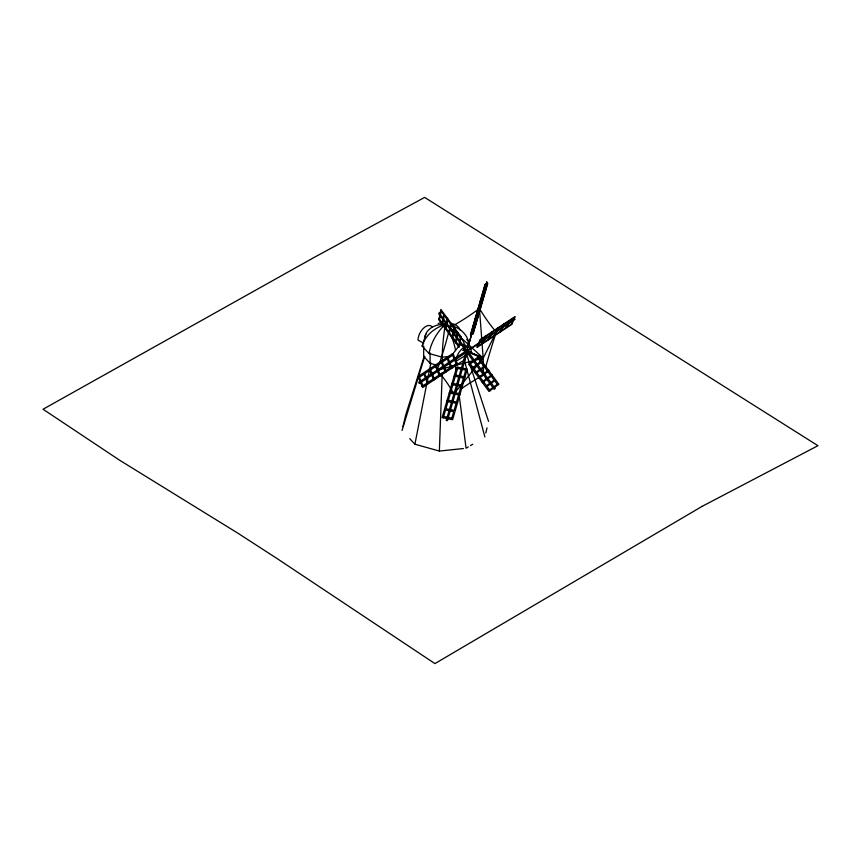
<?xml version="1.0" encoding="UTF-8"?>
<svg xmlns="http://www.w3.org/2000/svg" width="861" height="861" viewBox="0 0 861 861"><rect width="100%" height="100%" fill="white"/><g stroke="black" fill="none" stroke-linecap="round" stroke-linejoin="round"><path stroke-width="1.29" d="M463.767 349.34L468.072 351.116L468.147 352.181L463.067 350.341L463.745 349.329L463.821 350.395L463.067 350.341M463.422 448.538L439.358 451.046L442.242 372.716M439.358 451.046L414.905 444.222L430.866 362.836M439.713 315.234L438.787 319.872L459.085 347.327L460.011 342.678M439.939 314.071L440.864 309.422L461.162 336.877L460.237 341.516M439.54 319.409L440.229 315.933M440.455 314.771L441.155 311.284M442.834 319.453L442.145 322.94L439.024 318.71M443.06 318.29L443.759 314.814L440.628 310.584M443.35 320.152L442.662 323.639L445.524 327.514M443.587 318.99L444.276 315.513L447.139 319.388M445.298 328.676L446.213 324.027M446.45 322.864L447.365 318.226M445.815 329.376L446.73 324.726M446.967 323.564L447.881 318.925M448.678 333.25L449.603 328.601M479.136 378.097L483.516 374.879L483.182 358.111L449.829 327.438L450.755 322.8M449.194 333.95L450.12 329.3M450.346 328.149L451.272 323.499M452.057 337.824L452.983 333.175M453.209 332.012L454.134 327.374M452.574 338.524L453.499 333.874M453.725 332.723L454.651 328.073M455.447 342.398L456.362 337.749M456.599 336.597L457.514 331.948M455.964 343.098L456.879 338.459M457.116 337.297L458.03 332.647M458.601 346.671L459.526 342.032M459.752 340.87L460.678 336.22M402.98 426.529L405.735 414.873L424.107 356.508M449.356 356.411L442.123 357.164L429.036 353.516L422.17 346.122L425.861 334.176M466.953 347.607L468.449 341.3L466.727 339.449M455.695 365.312L465.091 359.65L466.016 355.765M485.798 433.051L487.025 427.874M443.275 417.811L445.524 410.03L449.033 410.74M447.968 401.613L445.901 408.749L449.41 409.449M448.333 400.322L450.411 393.186M450.777 391.895L452.843 384.759M453.22 383.468L455.286 376.343M455.663 375.052L457.912 367.27M470.698 334.821L472.947 327.04M473.324 325.749L475.39 318.613M475.767 317.322L477.833 310.186M478.199 308.905L480.277 301.77M480.642 300.478L482.709 293.343L483.634 292.988M485.335 284.27L483.086 292.051L484 291.696M472.84 333.982L475.089 326.201M475.466 324.909L477.532 317.774M477.909 316.493L479.975 309.357M480.341 308.066L482.408 300.93M482.784 299.639L484.851 292.503L483.936 292.869M487.477 283.441L485.227 291.212L484.312 291.578M451.455 419.468L453.704 411.687L450.195 410.977M456.147 403.26L454.081 410.396L450.572 409.685M456.524 401.969L458.59 394.833M458.967 393.552L461.033 386.417M461.399 385.125L463.466 377.99M463.842 376.698L466.092 368.917M402.055 430.414L424.764 356.271M452.983 353.774L459.44 345.25L463.627 344.378L466.145 345.842M478.35 343.98L476.929 347.435L511.864 324.339L513.296 320.884M478.705 343.119L480.137 339.664L515.072 316.568L513.651 320.023M477.758 346.886L479.179 343.431M479.534 342.57L480.965 339.116M482.311 343.883L483.731 340.429M484.086 339.568L485.507 336.113M483.204 343.291L484.625 339.837M484.98 338.976L486.4 335.521M488.133 340.03L489.554 336.576M489.909 335.715L491.33 332.26M489.026 339.438L490.447 335.984M490.802 335.123L492.223 331.668M493.956 336.177L495.376 332.723M495.732 331.862L497.163 328.407M494.849 335.596L496.27 332.142A311.574 118.42 -70.1 0 0 485.453 367.765M496.625 331.27L498.045 327.826M499.778 332.335L501.199 328.88M501.554 328.019L502.985 324.565M500.671 331.743L502.092 328.289M502.447 327.428L503.868 323.973M507.021 325.027L505.956 327.621L501.027 330.882M507.377 324.166L508.453 321.573L503.513 324.834M507.915 324.436L506.849 327.029L512.22 323.478M508.27 323.575L509.335 320.981L514.717 317.429M511.337 324.07L512.403 321.476M512.758 320.615L513.823 318.021M424.71 336.597L426.938 331.926A31.211 22.946 39.9 0 1 445.309 324.511A31.211 3.444 -85.5 0 1 446.407 322.38M496.27 332.142L483.182 358.111L453.908 393.897L449.238 392.95M467.394 352.117L468.072 351.116M467.598 351.977L482.913 358.294L483.301 357.724L467.975 351.417L483.344 358.327L483.301 357.724M466.339 351.654L467.437 350.847L495.269 388.494L494.182 389.301L467.092 352.666M473.109 360.802L468.728 364.02L489.026 391.475L493.396 388.246M474.196 359.995L478.576 356.777L498.863 384.221L494.494 387.439M469.213 364.666L473.582 361.448M474.68 360.641L479.05 357.423M471.85 368.25L476.23 365.021M477.317 364.214L481.697 360.996M472.377 368.949L476.746 365.721M477.844 364.924L482.214 361.695M475.24 372.824L479.609 369.595M480.707 368.799L485.077 365.57M475.756 373.523L480.126 370.295M481.224 369.498L485.593 366.269M478.619 377.398L482.989 374.169M484.086 373.373L488.456 370.144M484.603 374.072L488.983 370.843M481.999 381.972L486.379 378.754M487.466 377.947L491.846 374.718M482.515 382.671L486.895 379.453M487.983 378.646L492.363 375.418M489.758 383.328L486.476 385.739L483.613 381.864M490.856 382.521L494.128 380.099L491.265 376.225M490.275 384.028L486.992 386.438L490.124 390.668M491.373 383.22L494.655 380.799L497.776 385.028M489.597 389.968L492.879 387.547M493.977 386.74L497.26 384.329M418.532 377.775L423.903 374.223L425.42 377.882M429.725 370.37L424.796 373.631L426.313 377.29M430.618 369.778L435.548 366.517M436.441 365.936L441.37 362.675M442.263 362.083L447.193 358.822M448.086 358.23L453.467 354.678M479.781 340.525L485.152 336.974M486.045 336.382L490.974 333.121M491.868 332.529L496.797 329.279M497.69 328.687L502.63 325.426M477.285 346.574L482.666 343.012M483.559 342.43L488.488 339.169M489.382 338.577L494.311 335.316M495.204 334.725L500.133 331.463M422.073 386.309L427.454 382.758L425.937 379.098M433.277 378.905L428.347 382.166L426.819 378.506M434.17 378.313L439.099 375.052M439.993 374.47L444.922 371.209M445.815 370.617L450.744 367.356M451.638 366.764L457.019 363.213M468.298 446.924L466.092 448.258L459.333 396.566M470.515 445.6L472.721 444.265M486.261 283.915L485.034 284.399L470.386 334.94L471.613 334.455M486.562 283.796L487.789 283.312L473.141 333.864L471.925 334.337M484.969 285.561L485.884 285.206M486.185 285.088L487.111 284.722M480.341 300.597L481.568 300.123M481.869 299.994L483.096 299.52M479.964 301.888L481.191 301.404M481.493 301.285L482.72 300.812M477.898 309.024L479.125 308.539M480.653 307.947L479.426 308.421A311.574 214.055 -81.8 0 1 449.829 327.438M477.521 310.315L478.748 309.831M479.05 309.712L480.277 309.228M475.455 317.44L476.682 316.966M476.983 316.848L478.21 316.364M475.089 318.731L476.305 318.258M476.617 318.139L477.833 317.655M473.023 325.867L474.239 325.393M474.551 325.275L475.767 324.791M472.646 327.158L473.873 326.685M474.174 326.556L475.401 326.082M470.741 333.745L471.957 333.261M472.269 333.142L473.485 332.669M435.042 365.301L437.076 370.176L483.182 358.111L479.426 308.421A311.574 156.11 -82.2 0 0 494.784 330.376M461.421 367.981L456.75 367.034L442.102 417.574L446.773 418.521M462.594 368.217L467.265 369.154L452.628 419.705L447.946 418.758M456.395 368.228L461.076 369.175M462.239 369.412L466.92 370.348M454.49 374.815L459.171 375.762M460.334 375.988L465.015 376.935M454.113 376.106L458.795 377.043M459.957 377.279L464.639 378.227M452.047 383.242L456.728 384.178M457.891 384.415L462.572 385.362M451.681 384.523L456.352 385.47M457.525 385.706L462.196 386.654M449.614 391.658L454.285 392.605M455.458 392.842L460.129 393.789M455.082 394.134L459.752 395.07M447.171 400.085L451.842 401.032M453.015 401.269L457.686 402.205M446.794 401.377L451.476 402.324M452.638 402.55L457.32 403.497M443.641 416.52L447.15 417.23M448.323 417.467L451.831 418.177M423.677 345.961L423.677 356.389L430.102 363.299L436.215 364.999M423.687 343.227L418.026 340.106A10.989 6.21 -61.1 0 1 423.666 328.041A10.989 6.21 -61.1 0 1 432.211 327.072M409.761 438.701L414.905 444.222M477.478 357.573L480.599 361.803M481.116 362.503L483.99 366.377M484.506 367.077L487.369 370.951M487.886 371.651L490.748 375.525M447.655 320.088L450.518 323.962M451.035 324.662L453.908 328.536M454.425 329.236L457.288 333.11M457.804 333.81L460.926 338.039M446.041 328.213L448.904 332.088M449.42 332.787L452.294 336.662M452.811 337.361L455.673 341.236M456.19 341.935L459.311 346.165M469.826 363.213L472.947 367.443M473.464 368.142L476.327 372.017M476.843 372.716L479.717 376.591M480.234 377.29L483.096 381.165M454.985 358.337L452.961 353.462L418.015 376.558L420.05 381.434M455.491 359.554L457.525 364.429L422.579 387.525L420.555 382.65M452.133 354.011L454.156 358.886M454.662 360.102L456.696 364.978M447.58 357.014L449.614 361.889M450.12 363.105L452.143 367.991M446.687 357.606L448.721 362.481M449.227 363.697L451.25 368.573M441.758 360.867L443.781 365.742M444.298 366.958L446.321 371.834M440.864 361.459L442.898 366.334M443.404 367.55L445.428 372.426M435.935 364.709L437.958 369.595M438.475 370.811L440.498 375.687M437.582 371.403L439.605 376.279M430.113 368.562L432.136 373.437M432.642 374.653L434.676 379.54M429.219 369.154L431.253 374.029M431.759 375.245L433.783 380.121M419.415 377.183L420.943 380.842M421.449 382.058L422.966 385.717M464.746 345.013L463.681 342.172A31.211 22.946 39.9 0 0 460.474 337.071M466.673 354.517L488.553 421.395M464.456 360.673L484.883 436.936M455.523 350.578L454.952 347.424A31.211 12.054 72.8 0 0 451.142 335.586M455.351 366.086L455.878 370.058M465.091 355.787L465.091 359.65M442.339 356.282L442.339 361.491M430.102 352.87L430.102 363.299M461.378 388.677A311.574 138.675 -56.1 0 1 483.516 374.879M441.704 375.676A311.574 196.62 -51.3 0 1 453.908 393.897M448.656 332.228A311.574 234.31 -64.1 0 1 437.076 370.176M438.141 323.639A31.211 12.054 72.8 0 1 445.309 324.511A31.211 12.054 72.8 0 1 446.633 326.577M422.17 346.122A31.211 25.077 -17.4 0 1 445.309 324.511A31.211 3.444 -85.5 0 0 442.123 357.164M429.036 353.516A31.211 17.629 -61.1 0 1 445.309 324.511M451.153 325.533A31.211 25.077 -17.4 0 1 468.449 341.3M450.96 323.65A31.211 17.629 -61.1 0 1 460.474 330.484M439.164 313.017L438.938 314.179L466.77 351.826L467.006 350.664L439.164 313.017M466.307 351.127L446.213 420.459L447.386 420.695L467.469 351.363L466.307 351.127M486.82 281.977L466.737 351.31L486.82 281.977M467.06 350.814L466.705 351.675L514.986 319.14L467.06 350.814M466.63 350.642L418.715 382.316L419.221 383.532L467.136 351.858L466.63 350.642M471.311 352.009L456.115 361.168A10.989 6.21 -61.1 0 1 463.713 347.618A10.989 6.21 -61.1 0 1 471.311 352.009M702.124 506.354L434.934 663.605L276.844 558.402L237.711 533.088L119.507 460.151L43.05 409.244L313.458 257.805L424.645 197.395L817.95 445.697L702.124 506.354"/></g></svg>
